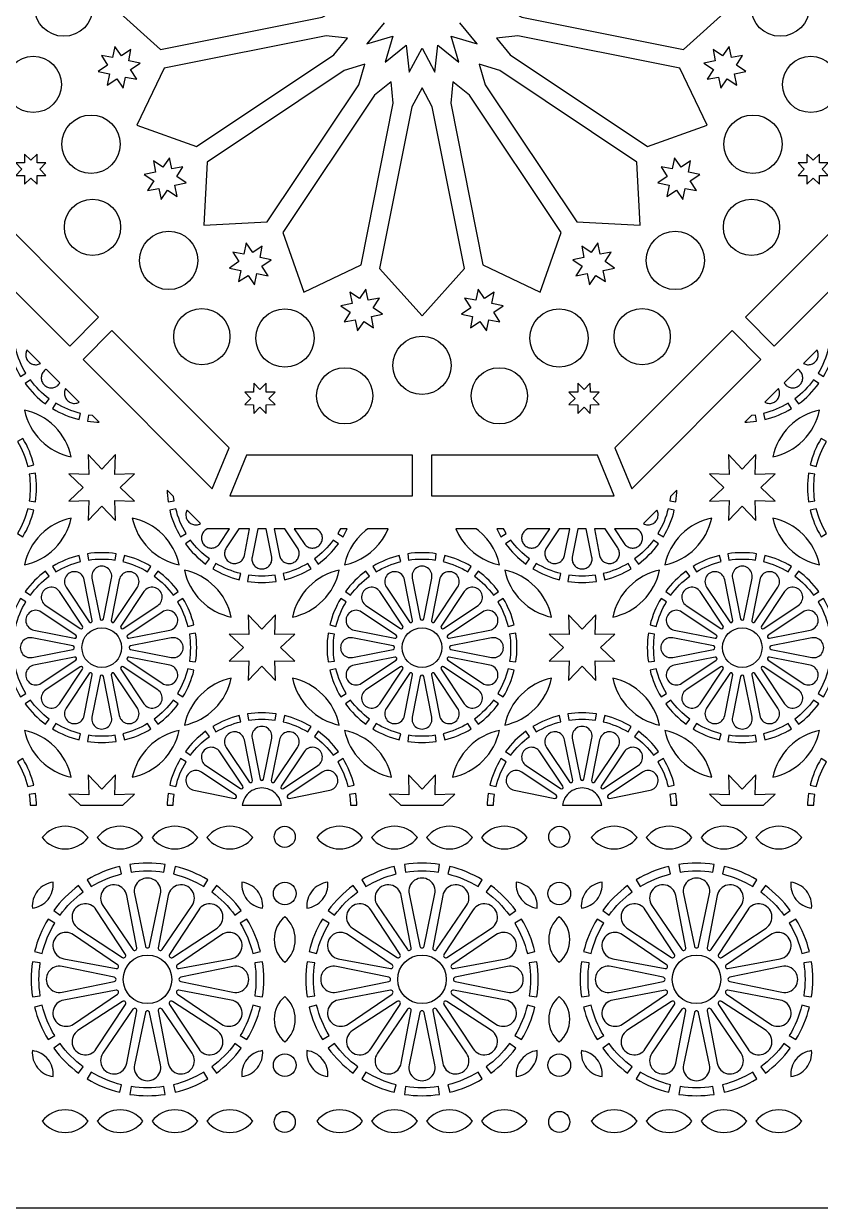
# Model space of a CAD drawing. Header units: millimetres. Extents: x 0 to 1400, y 170 to 1220.
# Drawn here: x 526 to 874, y 170 to 688 of the extents above; entities that cross this region are included whole.
import ezdxf

# ---------------------------------------------------------------- set-up
doc = ezdxf.new("R2010")
doc.units = ezdxf.units.MM
doc.layers.add('CUT', color=1, linetype='CONTINUOUS')

msp = doc.modelspace()

# ---------------------------------------------------------------- linework, layer by layer
at = {"layer": 'CUT'}
for points in [[(0, 1220), (1400.15, 1220), (1400.15, 169.85), (0, 169.85)], [(656.502, 699.387), (585.768, 713.456), (565.187, 694.925), (585.768, 676.394), (656.502, 690.463), (664.753, 694.925)], [(743.648, 690.463), (814.382, 676.394), (834.963, 694.925), (814.382, 713.456), (743.648, 699.387), (735.397, 694.925)], [(658.113, 682.372), (587.378, 668.303), (575.455, 643.306), (601.561, 634.061), (661.527, 674.129), (667.441, 681.408)], [(738.623, 674.129), (798.589, 634.061), (824.695, 643.306), (812.772, 668.303), (742.037, 682.372), (732.709, 681.408)], [(563.409, 665.741), (562.494, 660.843), (566.669, 663.563), (569.487, 659.451), (570.516, 664.328), (575.414, 663.412), (572.694, 667.588), (576.806, 670.405), (571.929, 671.435), (572.844, 676.333), (568.669, 673.613), (565.851, 677.724), (564.822, 672.848), (559.924, 673.763), (562.644, 669.588), (558.532, 666.77)], [(837.506, 669.588), (840.226, 673.763), (835.328, 672.848), (834.299, 677.724), (831.481, 673.613), (827.306, 676.333), (828.221, 671.435), (823.344, 670.405), (827.456, 667.588), (824.736, 663.412), (829.634, 664.328), (830.663, 659.451), (833.481, 663.563), (837.656, 660.843), (836.741, 665.741), (841.618, 666.77)], [(666.11, 667.269), (606.144, 627.202), (604.695, 599.545), (632.352, 600.994), (672.419, 660.96), (675.099, 669.949)], [(727.731, 660.96), (767.798, 600.994), (795.455, 599.545), (794.006, 627.202), (734.04, 667.269), (725.051, 669.949)], [(679.279, 656.377), (639.211, 596.411), (648.456, 570.305), (673.453, 582.228), (687.522, 652.963), (686.558, 662.291)], [(695.613, 651.352), (681.544, 580.618), (700.075, 560.037), (718.606, 580.618), (704.537, 651.352), (700.075, 659.603)], [(713.592, 662.291), (712.628, 652.963), (726.697, 582.228), (751.694, 570.305), (760.939, 596.411), (720.871, 656.377)], [(526.285, 621.316), (526.329, 617.506), (529.055, 620.169), (531.78, 617.506), (531.825, 621.316), (535.635, 621.361), (532.972, 624.086), (535.635, 626.811), (531.825, 626.856), (531.78, 630.666), (529.055, 628.003), (526.329, 630.666), (526.285, 626.856), (522.475, 626.811), (525.138, 624.086), (522.475, 621.361)], [(584.98, 615.663), (586.009, 610.786), (588.827, 614.898), (593.002, 612.178), (592.087, 617.076), (596.963, 618.105), (592.852, 620.923), (595.572, 625.098), (590.673, 624.183), (589.644, 629.06), (586.827, 624.948), (582.651, 627.669), (583.566, 622.77), (578.69, 621.741), (582.802, 618.923), (580.081, 614.748)], [(817.348, 618.923), (821.46, 621.741), (816.584, 622.77), (817.499, 627.669), (813.323, 624.948), (810.506, 629.06), (809.477, 624.183), (804.578, 625.098), (807.298, 620.923), (803.187, 618.105), (808.063, 617.076), (807.148, 612.178), (811.323, 614.898), (814.141, 610.786), (815.17, 615.663), (820.069, 614.748)], [(875.012, 624.086), (877.675, 626.811), (873.865, 626.856), (873.821, 630.666), (871.095, 628.003), (868.37, 630.666), (868.325, 626.856), (864.515, 626.811), (867.178, 624.086), (864.515, 621.361), (868.325, 621.316), (868.37, 617.506), (871.095, 620.169), (873.821, 617.506), (873.865, 621.316), (877.675, 621.361)], [(558.689, 559.373), (507.407, 610.655), (489.557, 603.261), (546.067, 546.751)], [(892.743, 610.655), (841.461, 559.373), (854.083, 546.751), (910.593, 603.261)], [(624.073, 577.652), (626.891, 573.54), (627.92, 578.416), (632.819, 577.501), (630.098, 581.677), (634.21, 584.494), (629.333, 585.523), (630.248, 590.422), (626.073, 587.702), (623.255, 591.813), (622.226, 586.937), (617.328, 587.852), (620.048, 583.677), (615.936, 580.859), (620.813, 579.83), (619.898, 574.931)], [(779.337, 579.83), (784.214, 580.859), (780.102, 583.677), (782.822, 587.852), (777.924, 586.937), (776.895, 591.813), (774.077, 587.702), (769.902, 590.422), (770.817, 585.523), (765.94, 584.494), (770.052, 581.677), (767.331, 577.501), (772.23, 578.416), (773.259, 573.54), (776.077, 577.652), (780.252, 574.931)], [(674.738, 557.494), (678.913, 554.774), (677.998, 559.672), (682.874, 560.701), (678.763, 563.519), (681.483, 567.694), (676.585, 566.779), (675.555, 571.656), (672.738, 567.544), (668.562, 570.264), (669.478, 565.366), (664.601, 564.337), (668.713, 561.519), (665.993, 557.344), (670.891, 558.259), (671.92, 553.382)], [(729.259, 558.259), (734.157, 557.344), (731.437, 561.519), (735.549, 564.337), (730.672, 565.366), (731.588, 570.264), (727.412, 567.544), (724.595, 571.656), (723.565, 566.779), (718.667, 567.694), (721.387, 563.519), (717.276, 560.701), (722.152, 559.672), (721.237, 554.774), (725.412, 557.494), (728.23, 553.382)], [(615.805, 502.257), (564.523, 553.539), (551.901, 540.917), (608.411, 484.407)], [(835.627, 553.539), (784.345, 502.257), (791.739, 484.407), (848.249, 540.917)], [(527.394, 545.059), (527.272, 544.83), (527.1, 544.41), (526.974, 543.975), (526.893, 543.528), (526.859, 543.075), (526.872, 542.622), (526.932, 542.173), (527.039, 541.731), (527.19, 541.304), (527.385, 540.894), (527.622, 540.506), (527.897, 540.147), (528.209, 539.816), (528.553, 539.52), (528.926, 539.262), (529.324, 539.044), (529.742, 538.868), (530.176, 538.736), (530.621, 538.649), (531.074, 538.61), (531.527, 538.618), (531.978, 538.673), (532.419, 538.774), (532.848, 538.92), (533.306, 539.148)], [(866.844, 539.148), (867.302, 538.92), (867.731, 538.774), (868.172, 538.673), (868.623, 538.618), (869.076, 538.61), (869.529, 538.649), (869.974, 538.736), (870.408, 538.868), (870.826, 539.044), (871.224, 539.262), (871.597, 539.52), (871.941, 539.816), (872.253, 540.147), (872.528, 540.506), (872.765, 540.894), (872.96, 541.304), (873.111, 541.731), (873.218, 542.173), (873.278, 542.622), (873.291, 543.075), (873.257, 543.528), (873.176, 543.975), (873.05, 544.41), (872.878, 544.83), (872.756, 545.059)], [(535.814, 536.639), (535.569, 536.476), (535.204, 536.203), (534.871, 535.897), (534.571, 535.555), (534.307, 535.186), (534.085, 534.791), (533.904, 534.375), (533.767, 533.942), (533.676, 533.497), (533.632, 533.045), (533.634, 532.592), (533.684, 532.141), (533.78, 531.698), (533.922, 531.266), (534.108, 530.852), (534.335, 530.46), (534.602, 530.093), (534.906, 529.756), (535.243, 529.452), (535.61, 529.185), (536.002, 528.958), (536.416, 528.772), (536.848, 528.63), (537.291, 528.534), (537.742, 528.484), (538.195, 528.482), (538.647, 528.526), (539.092, 528.617), (539.525, 528.754), (539.941, 528.935), (540.336, 529.157), (540.705, 529.421), (541.047, 529.721), (541.353, 530.054), (541.626, 530.419), (541.789, 530.664)], [(858.361, 530.664), (858.524, 530.419), (858.797, 530.054), (859.103, 529.721), (859.445, 529.421), (859.814, 529.157), (860.209, 528.935), (860.625, 528.754), (861.058, 528.617), (861.503, 528.526), (861.955, 528.482), (862.408, 528.484), (862.859, 528.534), (863.302, 528.63), (863.734, 528.772), (864.148, 528.958), (864.54, 529.185), (864.907, 529.452), (865.244, 529.756), (865.548, 530.093), (865.815, 530.46), (866.042, 530.852), (866.228, 531.266), (866.37, 531.698), (866.466, 532.141), (866.516, 532.592), (866.518, 533.045), (866.474, 533.497), (866.383, 533.942), (866.246, 534.375), (866.065, 534.791), (865.843, 535.186), (865.579, 535.555), (865.279, 535.897), (864.946, 536.203), (864.581, 536.476), (864.336, 536.639)], [(629.236, 519.988), (631.961, 517.325), (632.006, 521.135), (635.816, 521.179), (633.153, 523.905), (635.816, 526.63), (632.006, 526.675), (631.961, 530.485), (629.236, 527.822), (626.511, 530.485), (626.466, 526.675), (622.656, 526.63), (625.319, 523.905), (622.656, 521.179), (626.466, 521.135), (626.511, 517.325)], [(773.684, 521.135), (777.494, 521.179), (774.831, 523.905), (777.494, 526.63), (773.684, 526.675), (773.639, 530.485), (770.914, 527.822), (768.189, 530.485), (768.144, 526.675), (764.334, 526.63), (766.997, 523.905), (764.334, 521.179), (768.144, 521.135), (768.189, 517.325), (770.914, 519.988), (773.639, 517.325)], [(544.298, 528.156), (544.07, 527.698), (543.924, 527.269), (543.823, 526.828), (543.768, 526.377), (543.76, 525.924), (543.799, 525.471), (543.886, 525.026), (544.018, 524.592), (544.194, 524.174), (544.412, 523.776), (544.67, 523.403), (544.966, 523.059), (545.297, 522.747), (545.656, 522.472), (546.044, 522.235), (546.454, 522.04), (546.881, 521.889), (547.323, 521.782), (547.772, 521.722), (548.225, 521.709), (548.678, 521.743), (549.125, 521.824), (549.56, 521.95), (549.98, 522.122), (550.209, 522.244)], [(849.941, 522.244), (850.17, 522.122), (850.59, 521.95), (851.025, 521.824), (851.472, 521.743), (851.925, 521.709), (852.378, 521.722), (852.827, 521.782), (853.269, 521.889), (853.696, 522.04), (854.106, 522.235), (854.494, 522.472), (854.853, 522.747), (855.184, 523.059), (855.48, 523.403), (855.738, 523.776), (855.956, 524.174), (856.132, 524.592), (856.264, 525.026), (856.351, 525.471), (856.39, 525.924), (856.382, 526.377), (856.327, 526.828), (856.226, 527.269), (856.08, 527.698), (855.852, 528.156)], [(556.089, 516.337), (554.232, 516.623), (553.811, 513.9), (557.955, 513.474), (558.978, 513.474)], [(841.172, 513.474), (842.195, 513.474), (846.339, 513.9), (845.918, 516.623), (844.061, 516.337)], [(545.708, 478.974), (554.357, 479.207), (554.124, 470.558), (560.075, 476.839), (566.026, 470.558), (565.793, 479.207), (574.442, 478.974), (568.161, 484.925), (574.442, 490.876), (565.793, 490.643), (566.026, 499.292), (560.075, 493.011), (554.124, 499.292), (554.357, 490.643), (545.708, 490.876), (551.989, 484.925)], [(695.95, 499.1), (623.426, 499.1), (616.033, 481.25), (695.95, 481.25)], [(776.724, 499.1), (704.2, 499.1), (704.2, 481.25), (784.117, 481.25)], [(848.161, 484.925), (854.442, 490.876), (845.793, 490.643), (846.026, 499.292), (840.075, 493.011), (834.124, 499.292), (834.357, 490.643), (825.708, 490.876), (831.989, 484.925), (825.708, 478.974), (834.357, 479.207), (834.124, 470.558), (840.075, 476.839), (846.026, 470.558), (845.793, 479.207), (854.442, 478.974)], [(588.624, 483.828), (588.624, 482.805), (589.05, 478.661), (591.773, 479.082), (591.487, 480.939)], [(808.663, 480.939), (808.377, 479.082), (811.1, 478.661), (811.526, 482.805), (811.526, 483.828)], [(597.394, 475.059), (597.272, 474.83), (597.1, 474.41), (596.974, 473.975), (596.893, 473.528), (596.859, 473.075), (596.872, 472.622), (596.932, 472.173), (597.039, 471.731), (597.19, 471.304), (597.385, 470.894), (597.622, 470.506), (597.897, 470.147), (598.209, 469.816), (598.553, 469.52), (598.926, 469.262), (599.324, 469.044), (599.742, 468.868), (600.176, 468.736), (600.621, 468.649), (601.074, 468.61), (601.527, 468.618), (601.978, 468.673), (602.419, 468.774), (602.848, 468.92), (603.306, 469.148)], [(796.844, 469.148), (797.302, 468.92), (797.731, 468.774), (798.172, 468.673), (798.623, 468.618), (799.076, 468.61), (799.529, 468.649), (799.974, 468.736), (800.408, 468.868), (800.826, 469.044), (801.224, 469.262), (801.597, 469.52), (801.941, 469.816), (802.253, 470.147), (802.528, 470.506), (802.765, 470.894), (802.96, 471.304), (803.111, 471.731), (803.218, 472.173), (803.278, 472.622), (803.291, 473.075), (803.257, 473.528), (803.176, 473.975), (803.05, 474.41), (802.878, 474.83), (802.756, 475.059)], [(606.129, 466.85), (605.569, 466.476), (605.204, 466.203), (604.871, 465.897), (604.571, 465.555), (604.307, 465.186), (604.085, 464.791), (603.904, 464.375), (603.767, 463.942), (603.676, 463.497), (603.632, 463.045), (603.634, 462.592), (603.684, 462.141), (603.78, 461.698), (603.922, 461.266), (604.108, 460.852), (604.335, 460.46), (604.602, 460.093), (604.906, 459.756), (605.243, 459.452), (605.61, 459.185), (606.002, 458.958), (606.416, 458.772), (606.848, 458.63), (607.291, 458.534), (607.742, 458.484), (608.195, 458.482), (608.647, 458.526), (609.092, 458.617), (609.525, 458.754), (609.941, 458.935), (610.336, 459.157), (610.705, 459.421), (611.047, 459.721), (611.353, 460.054), (611.626, 460.419), (615.923, 466.85)], [(620.072, 466.85), (614.494, 458.503), (614.261, 458.111), (614.071, 457.699), (613.924, 457.269), (613.823, 456.828), (613.768, 456.377), (613.76, 455.924), (613.799, 455.471), (613.886, 455.026), (614.018, 454.592), (614.194, 454.174), (614.412, 453.776), (614.67, 453.403), (614.966, 453.059), (615.297, 452.747), (615.656, 452.472), (616.044, 452.235), (616.454, 452.04), (616.881, 451.889), (617.323, 451.782), (617.772, 451.722), (618.225, 451.709), (618.678, 451.743), (619.125, 451.824), (619.56, 451.95), (619.98, 452.122), (620.381, 452.335), (620.757, 452.59), (621.104, 452.882), (621.419, 453.208), (621.699, 453.565), (621.94, 453.95), (622.14, 454.357), (622.296, 454.783), (622.409, 455.225), (624.721, 466.85)], [(628.239, 466.85), (625.792, 454.551), (625.727, 454.101), (625.708, 453.647), (625.737, 453.195), (625.812, 452.747), (625.934, 452.31), (626.1, 451.888), (626.31, 451.485), (626.559, 451.107), (626.847, 450.756), (627.17, 450.437), (627.525, 450.153), (627.906, 449.907), (628.311, 449.703), (628.735, 449.541), (629.173, 449.424), (629.622, 449.355), (630.075, 449.331), (630.528, 449.355), (630.977, 449.424), (631.415, 449.541), (631.839, 449.703), (632.244, 449.907), (632.625, 450.153), (632.98, 450.437), (633.303, 450.756), (633.591, 451.107), (633.84, 451.485), (634.05, 451.888), (634.216, 452.31), (634.338, 452.747), (634.413, 453.195), (634.442, 453.647), (634.423, 454.101), (634.358, 454.551), (631.911, 466.85)], [(635.429, 466.85), (637.741, 455.225), (637.854, 454.783), (638.01, 454.357), (638.21, 453.95), (638.451, 453.565), (638.731, 453.208), (639.046, 452.882), (639.393, 452.59), (639.769, 452.335), (640.17, 452.122), (640.59, 451.95), (641.025, 451.824), (641.472, 451.743), (641.925, 451.709), (642.378, 451.722), (642.827, 451.782), (643.269, 451.889), (643.696, 452.04), (644.106, 452.235), (644.494, 452.472), (644.853, 452.747), (645.184, 453.059), (645.48, 453.403), (645.738, 453.776), (645.956, 454.174), (646.132, 454.592), (646.264, 455.026), (646.351, 455.471), (646.39, 455.924), (646.382, 456.377), (646.327, 456.828), (646.226, 457.269), (646.079, 457.699), (645.889, 458.111), (645.656, 458.503), (640.078, 466.85)], [(644.227, 466.85), (648.524, 460.419), (648.797, 460.054), (649.103, 459.721), (649.445, 459.421), (649.814, 459.157), (650.209, 458.935), (650.625, 458.754), (651.058, 458.617), (651.503, 458.526), (651.955, 458.482), (652.408, 458.484), (652.859, 458.534), (653.302, 458.63), (653.734, 458.772), (654.148, 458.958), (654.54, 459.185), (654.907, 459.452), (655.244, 459.756), (655.548, 460.093), (655.815, 460.46), (656.042, 460.852), (656.228, 461.266), (656.37, 461.698), (656.466, 462.141), (656.516, 462.592), (656.518, 463.045), (656.474, 463.497), (656.383, 463.942), (656.246, 464.375), (656.065, 464.791), (655.843, 465.186), (655.579, 465.555), (655.279, 465.897), (654.946, 466.203), (654.581, 466.476), (654.021, 466.85)], [(664.381, 466.85), (664.215, 466.499), (663.225, 464.869), (665.58, 463.438), (667.422, 466.85)], [(676.339, 466.85), (675.33, 466.099), (673.424, 464.371), (671.697, 462.466), (670.161, 460.402), (668.833, 458.2), (667.725, 455.879), (666.848, 453.462), (666.24, 451.09), (668.612, 451.698), (671.029, 452.575), (673.35, 453.683), (675.552, 455.011), (677.616, 456.547), (679.521, 458.274), (681.249, 460.18), (682.784, 462.243), (684.112, 464.444), (685.239, 466.85)], [(714.911, 466.85), (716.038, 464.444), (717.366, 462.243), (718.901, 460.18), (720.629, 458.274), (722.534, 456.547), (724.598, 455.011), (726.8, 453.683), (729.121, 452.575), (731.538, 451.698), (733.91, 451.09), (733.302, 453.462), (732.425, 455.879), (731.317, 458.2), (729.989, 460.402), (728.453, 462.466), (726.726, 464.371), (724.82, 466.099), (723.811, 466.85)], [(732.728, 466.85), (734.57, 463.438), (736.925, 464.869), (735.935, 466.499), (735.769, 466.85)], [(746.129, 466.85), (745.569, 466.476), (745.204, 466.203), (744.871, 465.897), (744.571, 465.555), (744.307, 465.186), (744.085, 464.791), (743.904, 464.375), (743.767, 463.942), (743.676, 463.497), (743.632, 463.045), (743.634, 462.592), (743.684, 462.141), (743.78, 461.698), (743.922, 461.266), (744.108, 460.852), (744.335, 460.46), (744.602, 460.093), (744.906, 459.756), (745.243, 459.452), (745.61, 459.185), (746.002, 458.958), (746.416, 458.772), (746.848, 458.63), (747.291, 458.534), (747.742, 458.484), (748.195, 458.482), (748.647, 458.526), (749.092, 458.617), (749.525, 458.754), (749.941, 458.935), (750.336, 459.157), (750.705, 459.421), (751.047, 459.721), (751.353, 460.054), (751.626, 460.419), (755.923, 466.85)], [(760.072, 466.85), (754.494, 458.503), (754.261, 458.111), (754.071, 457.699), (753.924, 457.269), (753.823, 456.828), (753.768, 456.377), (753.76, 455.924), (753.799, 455.471), (753.886, 455.026), (754.018, 454.592), (754.194, 454.174), (754.412, 453.776), (754.67, 453.403), (754.966, 453.059), (755.297, 452.747), (755.656, 452.472), (756.044, 452.235), (756.454, 452.04), (756.881, 451.889), (757.323, 451.782), (757.772, 451.722), (758.225, 451.709), (758.678, 451.743), (759.125, 451.824), (759.56, 451.95), (759.98, 452.122), (760.381, 452.335), (760.757, 452.59), (761.104, 452.882), (761.419, 453.208), (761.699, 453.565), (761.94, 453.95), (762.14, 454.357), (762.296, 454.783), (762.409, 455.225), (764.721, 466.85)], [(768.239, 466.85), (765.792, 454.551), (765.727, 454.101), (765.708, 453.647), (765.737, 453.195), (765.812, 452.747), (765.934, 452.31), (766.1, 451.888), (766.31, 451.485), (766.559, 451.107), (766.847, 450.756), (767.17, 450.437), (767.525, 450.153), (767.906, 449.907), (768.311, 449.703), (768.735, 449.541), (769.173, 449.424), (769.622, 449.355), (770.075, 449.331), (770.528, 449.355), (770.977, 449.424), (771.415, 449.541), (771.839, 449.703), (772.244, 449.907), (772.625, 450.153), (772.98, 450.437), (773.303, 450.756), (773.591, 451.107), (773.84, 451.485), (774.05, 451.888), (774.216, 452.31), (774.338, 452.747), (774.413, 453.195), (774.442, 453.647), (774.423, 454.101), (774.358, 454.551), (771.911, 466.85)], [(775.429, 466.85), (777.741, 455.225), (777.854, 454.783), (778.01, 454.357), (778.21, 453.95), (778.451, 453.565), (778.731, 453.208), (779.046, 452.882), (779.393, 452.59), (779.769, 452.335), (780.17, 452.122), (780.59, 451.95), (781.025, 451.824), (781.472, 451.743), (781.925, 451.709), (782.378, 451.722), (782.827, 451.782), (783.269, 451.889), (783.696, 452.04), (784.106, 452.235), (784.494, 452.472), (784.853, 452.747), (785.184, 453.059), (785.48, 453.403), (785.738, 453.776), (785.956, 454.174), (786.132, 454.592), (786.264, 455.026), (786.351, 455.471), (786.39, 455.924), (786.382, 456.377), (786.327, 456.828), (786.226, 457.269), (786.079, 457.699), (785.889, 458.111), (785.656, 458.503), (780.078, 466.85)], [(784.227, 466.85), (788.524, 460.419), (788.797, 460.054), (789.103, 459.721), (789.445, 459.421), (789.814, 459.157), (790.209, 458.935), (790.625, 458.754), (791.058, 458.617), (791.503, 458.526), (791.955, 458.482), (792.408, 458.484), (792.859, 458.534), (793.302, 458.63), (793.734, 458.772), (794.148, 458.958), (794.54, 459.185), (794.907, 459.452), (795.244, 459.756), (795.548, 460.093), (795.815, 460.46), (796.042, 460.852), (796.228, 461.266), (796.37, 461.698), (796.466, 462.141), (796.516, 462.592), (796.518, 463.045), (796.474, 463.497), (796.383, 463.942), (796.246, 464.375), (796.065, 464.791), (795.843, 465.186), (795.579, 465.555), (795.279, 465.897), (794.946, 466.203), (794.581, 466.476), (794.021, 466.85)], [(615.708, 408.974), (624.357, 409.207), (624.124, 400.558), (630.075, 406.839), (636.026, 400.558), (635.793, 409.207), (644.442, 408.974), (638.161, 414.925), (644.442, 420.876), (635.793, 420.643), (636.026, 429.292), (630.075, 423.011), (624.124, 429.292), (624.357, 420.643), (615.708, 420.876), (621.989, 414.925)], [(778.161, 414.925), (784.442, 420.876), (775.793, 420.643), (776.026, 429.292), (770.075, 423.011), (764.124, 429.292), (764.357, 420.643), (755.708, 420.876), (761.989, 414.925), (755.708, 408.974), (764.357, 409.207), (764.124, 400.558), (770.075, 406.839), (776.026, 400.558), (775.793, 409.207), (784.442, 408.974)], [(569.296, 346), (574.442, 350.876), (565.793, 350.643), (566.026, 359.292), (560.075, 353.011), (554.124, 359.292), (554.357, 350.643), (545.708, 350.876), (550.854, 346)], [(709.296, 346), (714.442, 350.876), (705.793, 350.643), (706.026, 359.292), (700.075, 353.011), (694.124, 359.292), (694.357, 350.643), (685.708, 350.876), (690.854, 346)], [(849.296, 346), (854.442, 350.876), (845.793, 350.643), (846.026, 359.292), (840.075, 353.011), (834.124, 359.292), (834.357, 350.643), (825.708, 350.876), (830.854, 346)], [(638.657, 346), (638.543, 346.724), (638.308, 347.6), (637.983, 348.446), (637.572, 349.253), (637.078, 350.013), (636.508, 350.718), (635.868, 351.358), (635.163, 351.928), (634.403, 352.422), (633.596, 352.833), (632.75, 353.158), (631.874, 353.393), (630.98, 353.534), (630.075, 353.582), (629.17, 353.534), (628.276, 353.393), (627.4, 353.158), (626.554, 352.833), (625.747, 352.422), (624.987, 351.928), (624.282, 351.358), (623.642, 350.718), (623.072, 350.013), (622.578, 349.253), (622.167, 348.446), (621.842, 347.6), (621.607, 346.724), (621.493, 346)], [(778.657, 346), (778.543, 346.724), (778.308, 347.6), (777.983, 348.446), (777.572, 349.253), (777.078, 350.013), (776.508, 350.718), (775.868, 351.358), (775.163, 351.928), (774.403, 352.422), (773.596, 352.833), (772.75, 353.158), (771.874, 353.393), (770.98, 353.534), (770.075, 353.582), (769.17, 353.534), (768.276, 353.393), (767.4, 353.158), (766.554, 352.833), (765.747, 352.422), (764.987, 351.928), (764.282, 351.358), (763.642, 350.718), (763.072, 350.013), (762.578, 349.253), (762.167, 348.446), (761.842, 347.6), (761.607, 346.724), (761.493, 346)], [(531.526, 346), (531.526, 347.045), (531.1, 351.189), (528.377, 350.768), (528.668, 348.884), (528.815, 346)], [(591.335, 346), (591.482, 348.884), (591.773, 350.768), (589.05, 351.189), (588.624, 347.045), (588.624, 346)], [(671.526, 346), (671.526, 347.045), (671.1, 351.189), (668.377, 350.768), (668.668, 348.884), (668.815, 346)], [(731.335, 346), (731.482, 348.884), (731.773, 350.768), (729.05, 351.189), (728.624, 347.045), (728.624, 346)], [(811.526, 346), (811.526, 347.045), (811.1, 351.189), (808.377, 350.768), (808.668, 348.884), (808.815, 346)], [(871.335, 346), (871.482, 348.884), (871.773, 350.768), (869.05, 351.189), (868.624, 347.045), (868.624, 346)]]:
    msp.add_lwpolyline(points, close=True, dxfattribs=at)
msp.add_lwpolyline([(683.466, 688.045), (675.966, 678.816), (687.363, 682.213), (683.966, 670.816), (693.195, 678.316), (694.419, 666.486), (700.075, 676.948), (705.731, 666.486), (706.955, 678.316), (716.184, 670.816), (712.787, 682.213), (724.184, 678.816), (716.684, 688.045)], dxfattribs=at)
for points in [[(519.772, 545.012, 0.0759046), (524.566, 533.436), (526.925, 534.869, -0.0758398), (522.453, 545.666)], [(877.697, 545.666, -0.0758398), (873.225, 534.869), (875.584, 533.436, 0.0759046), (880.378, 545.012)], [(526.633, 530.343, 0.0759044), (535.493, 521.483), (537.123, 523.71, -0.0758399), (528.86, 531.973)], [(871.29, 531.973, -0.0758399), (863.027, 523.71), (864.657, 521.483, 0.0759044), (873.517, 530.343)], [(533.424, 505.479, 0.1456685), (546.712, 498.288, 0.1456685), (539.521, 511.576, 0.1456685), (526.233, 518.767, 0.1456685)], [(538.586, 519.416, 0.0759046), (550.162, 514.622), (550.816, 517.303, -0.0758398), (540.019, 521.775)], [(860.131, 521.775, -0.0758398), (849.334, 517.303), (849.988, 514.622, 0.0759046), (861.564, 519.416)], [(873.917, 518.767, 0.1456685), (860.629, 511.576, 0.1456685), (853.438, 498.288, 0.1456685), (866.726, 505.479, 0.1456685)], [(530.378, 494.838, 0.0759046), (525.584, 506.414), (523.225, 504.981, -0.0758398), (527.697, 494.184)], [(872.453, 494.184, -0.0758398), (876.925, 504.981), (874.566, 506.414, 0.0759046), (869.772, 494.838)], [(531.104, 478.661, 0.0759046), (531.104, 491.189), (528.377, 490.768, -0.0758397), (528.377, 479.082)], [(871.773, 479.082, -0.0758397), (871.773, 490.768), (869.046, 491.189, 0.0759046), (869.046, 478.661)], [(525.584, 463.436, 0.0759046), (530.378, 475.012), (527.697, 475.666, -0.0758398), (523.225, 464.869)], [(539.521, 458.274, 0.1456685), (546.712, 471.562, 0.1456685), (533.424, 464.371, 0.1456685), (526.233, 451.083, 0.1456685)], [(586.726, 464.371, 0.1456685), (573.438, 471.562, 0.1456685), (580.629, 458.274, 0.1456685), (593.917, 451.083, 0.1456685)], [(589.772, 475.012, 0.0759046), (594.566, 463.436), (596.925, 464.869, -0.0758398), (592.453, 475.666)], [(807.697, 475.666, -0.0758398), (803.225, 464.869), (805.584, 463.436, 0.0759046), (810.378, 475.012)], [(806.233, 451.083, 0.1456685), (819.521, 458.274, 0.1456685), (826.712, 471.562, 0.1456685), (813.424, 464.371, 0.1456685)], [(873.917, 451.083, 0.1456685), (866.726, 464.371, 0.1456685), (853.438, 471.562, 0.1456685), (860.629, 458.274, 0.1456685)], [(876.925, 464.869, -0.0758398), (872.453, 475.666), (869.772, 475.012, 0.0759046), (874.566, 463.436)], [(596.633, 460.343, 0.0759044), (605.493, 451.483), (607.123, 453.71, -0.0758399), (598.86, 461.973)], [(654.657, 451.483, 0.0759044), (663.517, 460.343), (661.29, 461.973, -0.0758399), (653.027, 453.71)], [(747.123, 453.71, -0.0758399), (738.86, 461.973), (736.633, 460.343, 0.0759044), (745.493, 451.483)], [(801.29, 461.973, -0.0758399), (793.027, 453.71), (794.657, 451.483, 0.0759044), (803.517, 460.343)], [(566.339, 455.954, 0.0759046), (553.811, 455.954), (554.232, 453.227, -0.0758397), (565.918, 453.227)], [(694.232, 453.227, -0.0758397), (705.918, 453.227), (706.339, 455.954, 0.0759046), (693.811, 455.954)], [(834.232, 453.227, -0.0758397), (845.918, 453.227), (846.339, 455.954, 0.0759046), (833.811, 455.954)], [(550.162, 455.228, 0.0759046), (538.586, 450.434), (540.019, 448.075, -0.0758398), (550.816, 452.547)], [(560.817, 427.498), (564.358, 445.301, 1.2185037), (555.792, 445.301), (559.333, 427.498, 0.8206783)], [(581.564, 450.434, 0.0759046), (569.988, 455.228), (569.334, 452.547, -0.0758398), (580.131, 448.075)], [(608.586, 449.416, 0.0759046), (620.162, 444.622), (620.816, 447.303, -0.0758398), (610.019, 451.775)], [(639.988, 444.622, 0.0759046), (651.564, 449.416), (650.131, 451.775, -0.0758398), (639.334, 447.303)], [(690.162, 455.228, 0.0759046), (678.586, 450.434), (680.019, 448.075, -0.0758398), (690.816, 452.547)], [(700.817, 427.498), (704.358, 445.301, 1.2185037), (695.792, 445.301), (699.333, 427.498, 0.8206783)], [(709.334, 452.547, -0.0758398), (720.131, 448.075), (721.564, 450.434, 0.0759046), (709.988, 455.228)], [(760.816, 447.303, -0.0758398), (750.019, 451.775), (748.586, 449.416, 0.0759046), (760.162, 444.622)], [(790.131, 451.775, -0.0758398), (779.334, 447.303), (779.988, 444.622, 0.0759046), (791.564, 449.416)], [(820.019, 448.075, -0.0758398), (830.816, 452.547), (830.162, 455.228, 0.0759046), (818.586, 450.434)], [(840.817, 427.498), (844.358, 445.301, 1.2185037), (835.792, 445.301), (839.333, 427.498, 0.8206783)], [(849.334, 452.547, -0.0758398), (860.131, 448.075), (861.564, 450.434, 0.0759046), (849.988, 455.228)], [(535.493, 448.367, 0.0759044), (526.633, 439.507), (528.86, 437.877, -0.0758399), (537.123, 446.14)], [(555.949, 426.824), (552.408, 444.627, 1.2185033), (544.493, 441.349), (554.578, 426.257, 0.8206798)], [(565.572, 426.257), (575.657, 441.349, 1.2185033), (567.742, 444.627), (564.201, 426.824, 0.8206798)], [(593.517, 439.507, 0.0759044), (584.657, 448.367), (583.027, 446.14, -0.0758399), (591.29, 437.877)], [(603.424, 435.479, 0.1456685), (616.712, 428.288, 0.1456685), (609.521, 441.576, 0.1456685), (596.233, 448.767, 0.1456685)], [(623.811, 443.896, 0.0759046), (636.339, 443.896), (635.918, 446.623, -0.0758397), (624.232, 446.623)], [(650.629, 441.576, 0.1456685), (643.438, 428.288, 0.1456685), (656.726, 435.479, 0.1456685), (663.917, 448.767, 0.1456685)], [(675.493, 448.367, 0.0759044), (666.633, 439.507), (668.86, 437.877, -0.0758399), (677.123, 446.14)], [(695.949, 426.824), (692.408, 444.627, 1.2185033), (684.493, 441.349), (694.578, 426.257, 0.8206798)], [(705.572, 426.257), (715.657, 441.349, 1.2185033), (707.742, 444.627), (704.201, 426.824, 0.8206798)], [(723.027, 446.14, -0.0758399), (731.29, 437.877), (733.517, 439.507, 0.0759044), (724.657, 448.367)], [(736.233, 448.767, 0.1456685), (743.424, 435.479, 0.1456685), (756.712, 428.288, 0.1456685), (749.521, 441.576, 0.1456685)], [(775.918, 446.623, -0.0758397), (764.232, 446.623), (763.811, 443.896, 0.0759046), (776.339, 443.896)], [(803.917, 448.767, 0.1456685), (790.629, 441.576, 0.1456685), (783.438, 428.288, 0.1456685), (796.726, 435.479, 0.1456685)], [(808.86, 437.877, -0.0758399), (817.123, 446.14), (815.493, 448.367, 0.0759044), (806.633, 439.507)], [(835.949, 426.824), (832.408, 444.627, 1.2185033), (824.493, 441.349), (834.578, 426.257, 0.8206798)], [(845.572, 426.257), (855.657, 441.349, 1.2185033), (847.742, 444.627), (844.201, 426.824, 0.8206798)], [(863.027, 446.14, -0.0758399), (871.29, 437.877), (873.517, 439.507, 0.0759044), (864.657, 448.367)], [(551.71, 424.34), (541.625, 439.432, 1.2185039), (535.568, 433.375), (550.66, 423.29, 0.8206772)], [(569.49, 423.29), (584.582, 433.375, 1.2185039), (578.525, 439.432), (568.44, 424.34, 0.8206772)], [(691.71, 424.34), (681.625, 439.432, 1.2185039), (675.568, 433.375), (690.66, 423.29, 0.8206772)], [(709.49, 423.29), (724.582, 433.375, 1.2185039), (718.525, 439.432), (708.44, 424.34, 0.8206772)], [(831.71, 424.34), (821.625, 439.432, 1.2185039), (815.568, 433.375), (830.66, 423.29, 0.8206772)], [(849.49, 423.29), (864.582, 433.375, 1.2185039), (858.525, 439.432), (848.44, 424.34, 0.8206772)], [(524.566, 436.414, 0.0759046), (519.772, 424.838), (522.453, 424.184, -0.0758398), (526.925, 434.981)], [(600.378, 424.838, 0.0759046), (595.584, 436.414), (593.225, 434.981, -0.0758398), (597.697, 424.184)], [(664.566, 436.414, 0.0759046), (659.772, 424.838), (662.453, 424.184, -0.0758398), (666.925, 434.981)], [(733.225, 434.981, -0.0758398), (737.697, 424.184), (740.378, 424.838, 0.0759046), (735.584, 436.414)], [(802.453, 424.184, -0.0758398), (806.925, 434.981), (804.566, 436.414, 0.0759046), (799.772, 424.838)], [(873.225, 434.981, -0.0758398), (877.697, 424.184), (880.378, 424.838, 0.0759046), (875.584, 436.414)], [(548.743, 420.422), (533.651, 430.507, 1.2185033), (530.373, 422.592), (548.176, 419.051, 0.8206798)], [(571.974, 419.051), (589.777, 422.592, 1.2185033), (586.499, 430.507), (571.407, 420.422, 0.8206798)], [(688.743, 420.422), (673.651, 430.507, 1.2185033), (670.373, 422.592), (688.176, 419.051, 0.8206798)], [(711.974, 419.051), (729.777, 422.592, 1.2185033), (726.499, 430.507), (711.407, 420.422, 0.8206798)], [(828.743, 420.422), (813.651, 430.507, 1.2185033), (810.373, 422.592), (828.176, 419.051, 0.8206798)], [(851.974, 419.051), (869.777, 422.592, 1.2185033), (866.499, 430.507), (851.407, 420.422, 0.8206798)], [(601.104, 408.661, 0.0759046), (601.104, 421.189), (598.377, 420.768, -0.0758397), (598.377, 409.082)], [(659.046, 421.189, 0.0759046), (659.046, 408.661), (661.773, 409.082, -0.0758397), (661.773, 420.768)], [(738.377, 420.768, -0.0758397), (738.377, 409.082), (741.104, 408.661, 0.0759046), (741.104, 421.189)], [(801.773, 409.082, -0.0758397), (801.773, 420.768), (799.046, 421.189, 0.0759046), (799.046, 408.661)], [(547.502, 415.667), (529.699, 419.208, 1.2185037), (529.699, 410.642), (547.502, 414.183, 0.8206783)], [(572.648, 414.183), (590.451, 410.642, 1.2185037), (590.451, 419.208), (572.648, 415.667, 0.8206783)], [(687.502, 415.667), (669.699, 419.208, 1.2185037), (669.699, 410.642), (687.502, 414.183, 0.8206783)], [(712.648, 414.183), (730.451, 410.642, 1.2185037), (730.451, 419.208), (712.648, 415.667, 0.8206783)], [(827.502, 415.667), (809.699, 419.208, 1.2185037), (809.699, 410.642), (827.502, 414.183, 0.8206783)], [(852.648, 414.183), (870.451, 410.642, 1.2185037), (870.451, 419.208), (852.648, 415.667, 0.8206783)], [(548.176, 410.799), (530.373, 407.258, 1.2185033), (533.651, 399.343), (548.743, 409.428, 0.8206798)], [(571.407, 409.428), (586.499, 399.343, 1.2185033), (589.777, 407.258), (571.974, 410.799, 0.8206798)], [(688.176, 410.799), (670.373, 407.258, 1.2185033), (673.651, 399.343), (688.743, 409.428, 0.8206798)], [(711.407, 409.428), (726.499, 399.343, 1.2185033), (729.777, 407.258), (711.974, 410.799, 0.8206798)], [(828.176, 410.799), (810.373, 407.258, 1.2185033), (813.651, 399.343), (828.743, 409.428, 0.8206798)], [(851.407, 409.428), (866.499, 399.343, 1.2185033), (869.777, 407.258), (851.974, 410.799, 0.8206798)], [(519.772, 405.012, 0.0759046), (524.566, 393.436), (526.925, 394.869, -0.0758398), (522.453, 405.666)], [(550.66, 406.56), (535.568, 396.475, 1.2185039), (541.625, 390.418), (551.71, 405.51, 0.8206772)], [(554.578, 403.593), (544.493, 388.501, 1.2185033), (552.408, 385.223), (555.949, 403.026, 0.8206798)], [(564.201, 403.026), (567.742, 385.223, 1.2185033), (575.657, 388.501), (565.572, 403.593, 0.8206798)], [(568.44, 405.51), (578.525, 390.418, 1.2185039), (584.582, 396.475), (569.49, 406.56, 0.8206772)], [(595.584, 393.436, 0.0759046), (600.378, 405.012), (597.697, 405.666, -0.0758398), (593.225, 394.869)], [(659.772, 405.012, 0.0759046), (664.566, 393.436), (666.925, 394.869, -0.0758398), (662.453, 405.666)], [(690.66, 406.56), (675.568, 396.475, 1.2185039), (681.625, 390.418), (691.71, 405.51, 0.8206772)], [(694.578, 403.593), (684.493, 388.501, 1.2185033), (692.408, 385.223), (695.949, 403.026, 0.8206798)], [(704.201, 403.026), (707.742, 385.223, 1.2185033), (715.657, 388.501), (705.572, 403.593, 0.8206798)], [(708.44, 405.51), (718.525, 390.418, 1.2185039), (724.582, 396.475), (709.49, 406.56, 0.8206772)], [(737.697, 405.666, -0.0758398), (733.225, 394.869), (735.584, 393.436, 0.0759046), (740.378, 405.012)], [(806.925, 394.869, -0.0758398), (802.453, 405.666), (799.772, 405.012, 0.0759046), (804.566, 393.436)], [(830.66, 406.56), (815.568, 396.475, 1.2185039), (821.625, 390.418), (831.71, 405.51, 0.8206772)], [(834.578, 403.593), (824.493, 388.501, 1.2185033), (832.408, 385.223), (835.949, 403.026, 0.8206798)], [(844.201, 403.026), (847.742, 385.223, 1.2185033), (855.657, 388.501), (845.572, 403.593, 0.8206798)], [(848.44, 405.51), (858.525, 390.418, 1.2185039), (864.582, 396.475), (849.49, 406.56, 0.8206772)], [(877.697, 405.666, -0.0758398), (873.225, 394.869), (875.584, 393.436, 0.0759046), (880.378, 405.012)], [(559.333, 402.352), (555.792, 384.549, 1.2185037), (564.358, 384.549), (560.817, 402.352, 0.8206783)], [(609.521, 388.274, 0.1456685), (616.712, 401.562, 0.1456685), (603.424, 394.371, 0.1456685), (596.233, 381.083, 0.1456685)], [(656.726, 394.371, 0.1456685), (643.438, 401.562, 0.1456685), (650.629, 388.274, 0.1456685), (663.917, 381.083, 0.1456685)], [(699.333, 402.352), (695.792, 384.549, 1.2185037), (704.358, 384.549), (700.817, 402.352, 0.8206783)], [(736.233, 381.083, 0.1456685), (749.521, 388.274, 0.1456685), (756.712, 401.562, 0.1456685), (743.424, 394.371, 0.1456685)], [(803.917, 381.083, 0.1456685), (796.726, 394.371, 0.1456685), (783.438, 401.562, 0.1456685), (790.629, 388.274, 0.1456685)], [(839.333, 402.352), (835.792, 384.549, 1.2185037), (844.358, 384.549), (840.817, 402.352, 0.8206783)], [(526.633, 390.343, 0.0759044), (535.493, 381.483), (537.123, 383.71, -0.0758399), (528.86, 391.973)], [(584.657, 381.483, 0.0759044), (593.517, 390.343), (591.29, 391.973, -0.0758399), (583.027, 383.71)], [(666.633, 390.343, 0.0759044), (675.493, 381.483), (677.123, 383.71, -0.0758399), (668.86, 391.973)], [(731.29, 391.973, -0.0758399), (723.027, 383.71), (724.657, 381.483, 0.0759044), (733.517, 390.343)], [(817.123, 383.71, -0.0758399), (808.86, 391.973), (806.633, 390.343, 0.0759044), (815.493, 381.483)], [(871.29, 391.973, -0.0758399), (863.027, 383.71), (864.657, 381.483, 0.0759044), (873.517, 390.343)], [(620.162, 385.228, 0.0759046), (608.586, 380.434), (610.019, 378.075, -0.0758398), (620.816, 382.547)], [(636.339, 385.954, 0.0759046), (623.811, 385.954), (624.232, 383.227, -0.0758397), (635.918, 383.227)], [(651.564, 380.434, 0.0759046), (639.988, 385.228), (639.334, 382.547, -0.0758398), (650.131, 378.075)], [(750.019, 378.075, -0.0758398), (760.816, 382.547), (760.162, 385.228, 0.0759046), (748.586, 380.434)], [(764.232, 383.227, -0.0758397), (775.918, 383.227), (776.339, 385.954, 0.0759046), (763.811, 385.954)], [(779.334, 382.547, -0.0758398), (790.131, 378.075), (791.564, 380.434, 0.0759046), (779.988, 385.228)], [(533.424, 365.479, 0.1456685), (546.712, 358.288, 0.1456685), (539.521, 371.576, 0.1456685), (526.233, 378.767, 0.1456685)], [(538.586, 379.416, 0.0759046), (550.162, 374.622), (550.816, 377.303, -0.0758398), (540.019, 381.775)], [(569.988, 374.622, 0.0759046), (581.564, 379.416), (580.131, 381.775, -0.0758398), (569.334, 377.303)], [(580.629, 371.576, 0.1456685), (573.438, 358.288, 0.1456685), (586.726, 365.479, 0.1456685), (593.917, 378.767, 0.1456685)], [(605.493, 378.367, 0.0759044), (596.633, 369.507), (598.86, 367.877, -0.0758399), (607.123, 376.14)], [(625.949, 356.824), (622.408, 374.627, 1.2185033), (614.493, 371.349), (624.578, 356.257, 0.8206798)], [(630.817, 357.498), (634.358, 375.301, 1.2185037), (625.792, 375.301), (629.333, 357.498, 0.8206783)], [(635.572, 356.257), (645.657, 371.349, 1.2185033), (637.742, 374.627), (634.201, 356.824, 0.8206798)], [(663.517, 369.507, 0.0759044), (654.657, 378.367), (653.027, 376.14, -0.0758399), (661.29, 367.877)], [(673.424, 365.479, 0.1456685), (686.712, 358.288, 0.1456685), (679.521, 371.576, 0.1456685), (666.233, 378.767, 0.1456685)], [(678.586, 379.416, 0.0759046), (690.162, 374.622), (690.816, 377.303, -0.0758398), (680.019, 381.775)], [(720.131, 381.775, -0.0758398), (709.334, 377.303), (709.988, 374.622, 0.0759046), (721.564, 379.416)], [(733.917, 378.767, 0.1456685), (720.629, 371.576, 0.1456685), (713.438, 358.288, 0.1456685), (726.726, 365.479, 0.1456685)], [(738.86, 367.877, -0.0758399), (747.123, 376.14), (745.493, 378.367, 0.0759044), (736.633, 369.507)], [(765.949, 356.824), (762.408, 374.627, 1.2185033), (754.493, 371.349), (764.578, 356.257, 0.8206798)], [(770.817, 357.498), (774.358, 375.301, 1.2185037), (765.792, 375.301), (769.333, 357.498, 0.8206783)], [(775.572, 356.257), (785.657, 371.349, 1.2185033), (777.742, 374.627), (774.201, 356.824, 0.8206798)], [(793.027, 376.14, -0.0758399), (801.29, 367.877), (803.517, 369.507, 0.0759044), (794.657, 378.367)], [(806.233, 378.767, 0.1456685), (813.424, 365.479, 0.1456685), (826.712, 358.288, 0.1456685), (819.521, 371.576, 0.1456685)], [(830.816, 377.303, -0.0758398), (820.019, 381.775), (818.586, 379.416, 0.0759046), (830.162, 374.622)], [(860.131, 381.775, -0.0758398), (849.334, 377.303), (849.988, 374.622, 0.0759046), (861.564, 379.416)], [(873.917, 378.767, 0.1456685), (860.629, 371.576, 0.1456685), (853.438, 358.288, 0.1456685), (866.726, 365.479, 0.1456685)], [(553.811, 373.896, 0.0759046), (566.339, 373.896), (565.918, 376.623, -0.0758397), (554.232, 376.623)], [(705.918, 376.623, -0.0758397), (694.232, 376.623), (693.811, 373.896, 0.0759046), (706.339, 373.896)], [(845.918, 376.623, -0.0758397), (834.232, 376.623), (833.811, 373.896, 0.0759046), (846.339, 373.896)], [(621.71, 354.34), (611.625, 369.432, 1.2185039), (605.568, 363.375), (620.66, 353.29, 0.8206772)], [(639.49, 353.29), (654.582, 363.375, 1.2185039), (648.525, 369.432), (638.44, 354.34, 0.8206772)], [(761.71, 354.34), (751.625, 369.432, 1.2185039), (745.568, 363.375), (760.66, 353.29, 0.8206772)], [(779.49, 353.29), (794.582, 363.375, 1.2185039), (788.525, 369.432), (778.44, 354.34, 0.8206772)], [(530.378, 354.838, 0.0759046), (525.584, 366.414), (523.225, 364.981, -0.0758398), (527.697, 354.184)], [(594.566, 366.414, 0.0759046), (589.772, 354.838), (592.453, 354.184, -0.0758398), (596.925, 364.981)], [(670.378, 354.838, 0.0759046), (665.584, 366.414), (663.225, 364.981, -0.0758398), (667.697, 354.184)], [(732.453, 354.184, -0.0758398), (736.925, 364.981), (734.566, 366.414, 0.0759046), (729.772, 354.838)], [(803.225, 364.981, -0.0758398), (807.697, 354.184), (810.378, 354.838, 0.0759046), (805.584, 366.414)], [(872.453, 354.184, -0.0758398), (876.925, 364.981), (874.566, 366.414, 0.0759046), (869.772, 354.838)], [(618.743, 350.422), (603.651, 360.507, 1.2185033), (600.373, 352.592), (618.176, 349.051, 0.8206798)], [(641.974, 349.051), (659.777, 352.592, 1.2185033), (656.499, 360.507), (641.407, 350.422, 0.8206798)], [(758.743, 350.422), (743.651, 360.507, 1.2185033), (740.373, 352.592), (758.176, 349.051, 0.8206798)], [(781.974, 349.051), (799.777, 352.592, 1.2185033), (796.499, 360.507), (781.407, 350.422, 0.8206798)], [(544.075, 336.85, 0.2338316), (534.069, 331.9, 0.2338316), (544.075, 326.95, 0.2338316), (554.081, 331.9, 0.2338316)], [(568.075, 336.85, 0.2338316), (558.069, 331.9, 0.2338316), (568.075, 326.95, 0.2338316), (578.081, 331.9, 0.2338316)], [(592.075, 336.85, 0.2338316), (582.069, 331.9, 0.2338316), (592.075, 326.95, 0.2338316), (602.081, 331.9, 0.2338316)], [(616.075, 336.85, 0.2338316), (606.069, 331.9, 0.2338316), (616.075, 326.95, 0.2338316), (626.081, 331.9, 0.2338316)], [(664.075, 336.85, 0.2338316), (654.069, 331.9, 0.2338316), (664.075, 326.95, 0.2338316), (674.081, 331.9, 0.2338316)], [(688.075, 336.85, 0.2338316), (678.069, 331.9, 0.2338316), (688.075, 326.95, 0.2338316), (698.081, 331.9, 0.2338316)], [(702.069, 331.9, 0.2338316), (712.075, 326.95, 0.2338316), (722.081, 331.9, 0.2338316), (712.075, 336.85, 0.2338316)], [(726.069, 331.9, 0.2338316), (736.075, 326.95, 0.2338316), (746.081, 331.9, 0.2338316), (736.075, 336.85, 0.2338316)], [(774.069, 331.9, 0.2338316), (784.075, 326.95, 0.2338316), (794.081, 331.9, 0.2338316), (784.075, 336.85, 0.2338316)], [(798.069, 331.9, 0.2338316), (808.075, 326.95, 0.2338316), (818.081, 331.9, 0.2338316), (808.075, 336.85, 0.2338316)], [(822.069, 331.9, 0.2338316), (832.075, 326.95, 0.2338316), (842.081, 331.9, 0.2338316), (832.075, 336.85, 0.2338316)], [(846.069, 331.9, 0.2338316), (856.075, 326.95, 0.2338316), (866.081, 331.9, 0.2338316), (856.075, 336.85, 0.2338316)], [(567.947, 319.302, 0.0760714), (553.736, 313.416), (555.509, 310.498, -0.076018), (568.756, 315.985)], [(587.766, 320.185, 0.0760714), (572.384, 320.185), (572.906, 316.811, -0.0760181), (587.244, 316.811)], [(606.414, 313.416, 0.0760714), (592.203, 319.302), (591.394, 315.985, -0.076018), (604.641, 310.498)], [(687.947, 319.302, 0.0760714), (673.736, 313.416), (675.509, 310.498, -0.076018), (688.756, 315.985)], [(692.906, 316.811, -0.0760181), (707.244, 316.811), (707.766, 320.185, 0.0760714), (692.384, 320.185)], [(711.394, 315.985, -0.076018), (724.641, 310.498), (726.414, 313.416, 0.0760714), (712.203, 319.302)], [(795.509, 310.498, -0.076018), (808.756, 315.985), (807.947, 319.302, 0.0760714), (793.736, 313.416)], [(812.906, 316.811, -0.0760181), (827.244, 316.811), (827.766, 320.185, 0.0760714), (812.384, 320.185)], [(831.394, 315.985, -0.076018), (844.641, 310.498), (846.414, 313.416, 0.0760714), (832.203, 319.302)], [(536.592, 304.886, 0.1947317), (538.851, 312.388, 0.1947318), (532.008, 308.57, 0.1947317), (529.749, 301.068, 0.1947318)], [(549.975, 310.902, 0.0760714), (539.098, 300.025), (541.852, 298.009, -0.0760181), (551.991, 308.148)], [(575.372, 283.693), (571.027, 306.57, 1.2293118), (560.561, 302.234), (573.665, 282.986, 0.8134636)], [(580.999, 284.444), (585.739, 307.243, 1.229312), (574.411, 307.243), (579.151, 284.444, 0.8134626)], [(586.485, 282.986), (599.589, 302.234, 1.2293118), (589.123, 306.57), (584.778, 283.693, 0.8134636)], [(621.052, 300.025, 0.0760714), (610.175, 310.902), (608.159, 308.148, -0.0760181), (618.298, 298.009)], [(623.558, 304.886, 0.1947318), (630.401, 301.068, 0.1947317), (628.142, 308.57, 0.1947318), (621.299, 312.388, 0.1947317)], [(656.592, 304.886, 0.1947317), (658.851, 312.388, 0.1947318), (652.008, 308.57, 0.1947317), (649.749, 301.068, 0.1947318)], [(669.975, 310.902, 0.0760714), (659.098, 300.025), (661.852, 298.009, -0.0760181), (671.991, 308.148)], [(695.372, 283.693), (691.027, 306.57, 1.2293118), (680.561, 302.234), (693.665, 282.986, 0.8134636)], [(700.999, 284.444), (705.739, 307.243, 1.229312), (694.411, 307.243), (699.151, 284.444, 0.8134626)], [(706.485, 282.986), (719.589, 302.234, 1.2293118), (709.123, 306.57), (704.778, 283.693, 0.8134636)], [(728.159, 308.148, -0.0760181), (738.298, 298.009), (741.052, 300.025, 0.0760714), (730.175, 310.902)], [(750.401, 301.068, 0.1947317), (748.142, 308.57, 0.1947318), (741.299, 312.388, 0.1947317), (743.558, 304.886, 0.1947318)], [(778.851, 312.388, 0.1947318), (772.008, 308.57, 0.1947317), (769.749, 301.068, 0.1947318), (776.592, 304.886, 0.1947317)], [(781.852, 298.009, -0.0760181), (791.991, 308.148), (789.975, 310.902, 0.0760714), (779.098, 300.025)], [(815.372, 283.693), (811.027, 306.57, 1.2293118), (800.561, 302.234), (813.665, 282.986, 0.8134636)], [(820.999, 284.444), (825.739, 307.243, 1.229312), (814.411, 307.243), (819.151, 284.444, 0.8134626)], [(826.485, 282.986), (839.589, 302.234, 1.2293118), (829.123, 306.57), (824.778, 283.693, 0.8134636)], [(848.159, 308.148, -0.0760181), (858.298, 298.009), (861.052, 300.025, 0.0760714), (850.175, 310.902)], [(870.401, 301.068, 0.1947317), (868.142, 308.57, 0.1947318), (861.299, 312.388, 0.1947317), (863.558, 304.886, 0.1947318)], [(570.461, 280.845), (557.692, 300.318, 1.2293119), (549.682, 292.308), (569.155, 279.539, 0.8134633)], [(590.995, 279.539), (610.468, 292.308, 1.2293119), (602.458, 300.318), (589.689, 280.845, 0.8134633)], [(690.461, 280.845), (677.692, 300.318, 1.2293119), (669.682, 292.308), (689.155, 279.539, 0.8134633)], [(710.995, 279.539), (730.468, 292.308, 1.2293119), (722.458, 300.318), (709.689, 280.845, 0.8134633)], [(810.461, 280.845), (797.692, 300.318, 1.2293119), (789.682, 292.308), (809.155, 279.539, 0.8134633)], [(830.995, 279.539), (850.468, 292.308, 1.2293119), (842.458, 300.318), (829.689, 280.845, 0.8134633)], [(536.584, 296.264, 0.0760714), (530.698, 282.053), (534.015, 281.244, -0.076018), (539.502, 294.491)], [(629.452, 282.053, 0.0760714), (623.566, 296.264), (620.648, 294.491, -0.076018), (626.135, 281.244)], [(635.46, 287.345, 0.2205825), (640.075, 277.393, 0.2205825), (644.69, 287.345, 0.2205825), (640.075, 297.297, 0.2205825)], [(656.584, 296.264, 0.0760714), (650.698, 282.053), (654.015, 281.244, -0.076018), (659.502, 294.491)], [(740.648, 294.491, -0.076018), (746.135, 281.244), (749.452, 282.053, 0.0760714), (743.566, 296.264)], [(760.075, 297.297, 0.2205825), (755.46, 287.345, 0.2205825), (760.075, 277.393, 0.2205825), (764.69, 287.345, 0.2205825)], [(774.015, 281.244, -0.076018), (779.502, 294.491), (776.584, 296.264, 0.0760714), (770.698, 282.053)], [(860.648, 294.491, -0.076018), (866.135, 281.244), (869.452, 282.053, 0.0760714), (863.566, 296.264)], [(567.014, 276.335), (547.766, 289.439, 1.2293118), (543.43, 278.973), (566.307, 274.628, 0.8134636)], [(593.843, 274.628), (616.72, 278.973, 1.2293118), (612.384, 289.439), (593.136, 276.335, 0.8134636)], [(687.014, 276.335), (667.766, 289.439, 1.2293118), (663.43, 278.973), (686.307, 274.628, 0.8134636)], [(713.843, 274.628), (736.72, 278.973, 1.2293118), (732.384, 289.439), (713.136, 276.335, 0.8134636)], [(807.014, 276.335), (787.766, 289.439, 1.2293118), (783.43, 278.973), (806.307, 274.628, 0.8134636)], [(833.843, 274.628), (856.72, 278.973, 1.2293118), (852.384, 289.439), (833.136, 276.335, 0.8134636)], [(529.815, 277.616, 0.0760714), (529.815, 262.234), (533.189, 262.756, -0.0760181), (533.189, 277.094)], [(565.556, 270.849), (542.757, 275.589, 1.229312), (542.757, 264.261), (565.556, 269.001, 0.8134626)], [(594.594, 269.001), (617.393, 264.261, 1.229312), (617.393, 275.589), (594.594, 270.849, 0.8134626)], [(630.335, 262.234, 0.0760714), (630.335, 277.616), (626.961, 277.094, -0.0760181), (626.961, 262.756)], [(649.815, 277.616, 0.0760714), (649.815, 262.234), (653.189, 262.756, -0.0760181), (653.189, 277.094)], [(685.556, 270.849), (662.757, 275.589, 1.229312), (662.757, 264.261), (685.556, 269.001, 0.8134626)], [(714.594, 269.001), (737.393, 264.261, 1.229312), (737.393, 275.589), (714.594, 270.849, 0.8134626)], [(746.961, 277.094, -0.0760181), (746.961, 262.756), (750.335, 262.234, 0.0760714), (750.335, 277.616)], [(773.189, 262.756, -0.0760181), (773.189, 277.094), (769.815, 277.616, 0.0760714), (769.815, 262.234)], [(805.556, 270.849), (782.757, 275.589, 1.229312), (782.757, 264.261), (805.556, 269.001, 0.8134626)], [(834.594, 269.001), (857.393, 264.261, 1.229312), (857.393, 275.589), (834.594, 270.849, 0.8134626)], [(866.961, 277.094, -0.0760181), (866.961, 262.756), (870.335, 262.234, 0.0760714), (870.335, 277.616)], [(566.307, 265.222), (543.43, 260.877, 1.2293118), (547.766, 250.411), (567.014, 263.515, 0.8134636)], [(593.136, 263.515), (612.384, 250.411, 1.2293118), (616.72, 260.877), (593.843, 265.222, 0.8134636)], [(686.307, 265.222), (663.43, 260.877, 1.2293118), (667.766, 250.411), (687.014, 263.515, 0.8134636)], [(713.136, 263.515), (732.384, 250.411, 1.2293118), (736.72, 260.877), (713.843, 265.222, 0.8134636)], [(806.307, 265.222), (783.43, 260.877, 1.2293118), (787.766, 250.411), (807.014, 263.515, 0.8134636)], [(833.136, 263.515), (852.384, 250.411, 1.2293118), (856.72, 260.877), (833.843, 265.222, 0.8134636)], [(569.155, 260.311), (549.682, 247.542, 1.2293119), (557.692, 239.532), (570.461, 259.005, 0.8134633)], [(589.689, 259.005), (602.458, 239.532, 1.2293119), (610.468, 247.542), (590.995, 260.311, 0.8134633)], [(635.46, 252.505, 0.2205825), (640.075, 242.553, 0.2205825), (644.69, 252.505, 0.2205825), (640.075, 262.457, 0.2205825)], [(689.155, 260.311), (669.682, 247.542, 1.2293119), (677.692, 239.532), (690.461, 259.005, 0.8134633)], [(709.689, 259.005), (722.458, 239.532, 1.2293119), (730.468, 247.542), (710.995, 260.311, 0.8134633)], [(760.075, 262.457, 0.2205825), (755.46, 252.505, 0.2205825), (760.075, 242.553, 0.2205825), (764.69, 252.505, 0.2205825)], [(809.155, 260.311), (789.682, 247.542, 1.2293119), (797.692, 239.532), (810.461, 259.005, 0.8134633)], [(829.689, 259.005), (842.458, 239.532, 1.2293119), (850.468, 247.542), (830.995, 260.311, 0.8134633)], [(530.698, 257.797, 0.0760714), (536.584, 243.586), (539.502, 245.359, -0.076018), (534.015, 258.606)], [(573.665, 256.864), (560.561, 237.616, 1.2293118), (571.027, 233.28), (575.372, 256.157, 0.8134636)], [(579.151, 255.406), (574.411, 232.607, 1.229312), (585.739, 232.607), (580.999, 255.406, 0.8134626)], [(584.778, 256.157), (589.123, 233.28, 1.2293118), (599.589, 237.616), (586.485, 256.864, 0.8134636)], [(623.566, 243.586, 0.0760714), (629.452, 257.797), (626.135, 258.606, -0.076018), (620.648, 245.359)], [(650.698, 257.797, 0.0760714), (656.584, 243.586), (659.502, 245.359, -0.076018), (654.015, 258.606)], [(693.665, 256.864), (680.561, 237.616, 1.2293118), (691.027, 233.28), (695.372, 256.157, 0.8134636)], [(699.151, 255.406), (694.411, 232.607, 1.229312), (705.739, 232.607), (700.999, 255.406, 0.8134626)], [(704.778, 256.157), (709.123, 233.28, 1.2293118), (719.589, 237.616), (706.485, 256.864, 0.8134636)], [(746.135, 258.606, -0.076018), (740.648, 245.359), (743.566, 243.586, 0.0760714), (749.452, 257.797)], [(779.502, 245.359, -0.076018), (774.015, 258.606), (770.698, 257.797, 0.0760714), (776.584, 243.586)], [(813.665, 256.864), (800.561, 237.616, 1.2293118), (811.027, 233.28), (815.372, 256.157, 0.8134636)], [(819.151, 255.406), (814.411, 232.607, 1.229312), (825.739, 232.607), (820.999, 255.406, 0.8134626)], [(824.778, 256.157), (829.123, 233.28, 1.2293118), (839.589, 237.616), (826.485, 256.864, 0.8134636)], [(866.135, 258.606, -0.076018), (860.648, 245.359), (863.566, 243.586, 0.0760714), (869.452, 257.797)], [(536.592, 234.964, 0.1947318), (529.749, 238.782, 0.1947317), (532.008, 231.28, 0.1947318), (538.851, 227.462, 0.1947317)], [(539.098, 239.825, 0.0760714), (549.975, 228.948), (551.991, 231.702, -0.0760181), (541.852, 241.841)], [(610.175, 228.948, 0.0760714), (621.052, 239.825), (618.298, 241.841, -0.0760181), (608.159, 231.702)], [(623.558, 234.964, 0.1947317), (621.299, 227.462, 0.1947318), (628.142, 231.28, 0.1947317), (630.401, 238.782, 0.1947318)], [(656.592, 234.964, 0.1947318), (649.749, 238.782, 0.1947317), (652.008, 231.28, 0.1947318), (658.851, 227.462, 0.1947317)], [(659.098, 239.825, 0.0760714), (669.975, 228.948), (671.991, 231.702, -0.0760181), (661.852, 241.841)], [(738.298, 241.841, -0.0760181), (728.159, 231.702), (730.175, 228.948, 0.0760714), (741.052, 239.825)], [(741.299, 227.462, 0.1947318), (748.142, 231.28, 0.1947317), (750.401, 238.782, 0.1947318), (743.558, 234.964, 0.1947317)], [(769.749, 238.782, 0.1947317), (772.008, 231.28, 0.1947318), (778.851, 227.462, 0.1947317), (776.592, 234.964, 0.1947318)], [(791.991, 231.702, -0.0760181), (781.852, 241.841), (779.098, 239.825, 0.0760714), (789.975, 228.948)], [(858.298, 241.841, -0.0760181), (848.159, 231.702), (850.175, 228.948, 0.0760714), (861.052, 239.825)], [(861.299, 227.462, 0.1947318), (868.142, 231.28, 0.1947317), (870.401, 238.782, 0.1947318), (863.558, 234.964, 0.1947317)], [(553.736, 226.434, 0.0760714), (567.947, 220.548), (568.756, 223.865, -0.076018), (555.509, 229.352)], [(592.203, 220.548, 0.0760714), (606.414, 226.434), (604.641, 229.352, -0.076018), (591.394, 223.865)], [(673.736, 226.434, 0.0760714), (687.947, 220.548), (688.756, 223.865, -0.076018), (675.509, 229.352)], [(724.641, 229.352, -0.076018), (711.394, 223.865), (712.203, 220.548, 0.0760714), (726.414, 226.434)], [(808.756, 223.865, -0.076018), (795.509, 229.352), (793.736, 226.434, 0.0760714), (807.947, 220.548)], [(844.641, 229.352, -0.076018), (831.394, 223.865), (832.203, 220.548, 0.0760714), (846.414, 226.434)], [(572.384, 219.665, 0.0760714), (587.766, 219.665), (587.244, 223.039, -0.0760181), (572.906, 223.039)], [(707.244, 223.039, -0.0760181), (692.906, 223.039), (692.384, 219.665, 0.0760714), (707.766, 219.665)], [(827.244, 223.039, -0.0760181), (812.906, 223.039), (812.384, 219.665, 0.0760714), (827.766, 219.665)], [(544.075, 212.9, 0.2338316), (534.069, 207.95, 0.2338316), (544.075, 203, 0.2338316), (554.081, 207.95, 0.2338316)], [(568.075, 212.9, 0.2338316), (558.069, 207.95, 0.2338316), (568.075, 203, 0.2338316), (578.081, 207.95, 0.2338316)], [(592.075, 212.9, 0.2338316), (582.069, 207.95, 0.2338316), (592.075, 203, 0.2338316), (602.081, 207.95, 0.2338316)], [(616.075, 212.9, 0.2338316), (606.069, 207.95, 0.2338316), (616.075, 203, 0.2338316), (626.081, 207.95, 0.2338316)], [(664.075, 212.9, 0.2338316), (654.069, 207.95, 0.2338316), (664.075, 203, 0.2338316), (674.081, 207.95, 0.2338316)], [(688.075, 212.9, 0.2338316), (678.069, 207.95, 0.2338316), (688.075, 203, 0.2338316), (698.081, 207.95, 0.2338316)], [(702.069, 207.95, 0.2338316), (712.075, 203, 0.2338316), (722.081, 207.95, 0.2338316), (712.075, 212.9, 0.2338316)], [(726.069, 207.95, 0.2338316), (736.075, 203, 0.2338316), (746.081, 207.95, 0.2338316), (736.075, 212.9, 0.2338316)], [(774.069, 207.95, 0.2338316), (784.075, 203, 0.2338316), (794.081, 207.95, 0.2338316), (784.075, 212.9, 0.2338316)], [(798.069, 207.95, 0.2338316), (808.075, 203, 0.2338316), (818.081, 207.95, 0.2338316), (808.075, 212.9, 0.2338316)], [(822.069, 207.95, 0.2338316), (832.075, 203, 0.2338316), (842.081, 207.95, 0.2338316), (832.075, 212.9, 0.2338316)], [(846.069, 207.95, 0.2338316), (856.075, 203, 0.2338316), (866.081, 207.95, 0.2338316), (856.075, 212.9, 0.2338316)]]:
    msp.add_lwpolyline(points, format="xyb", close=True, dxfattribs=at)
for centre, radius in [((543.475, 694.925), 12.75), ((856.675, 694.925), 12.75), ((530.154, 661.126), 12.3), ((869.996, 661.126), 12.3), ((555.395, 634.997), 12.75), ((844.755, 634.997), 12.75), ((556.023, 598.672), 12.3), ((844.127, 598.672), 12.3), ((589.342, 584.192), 12.75), ((810.808, 584.192), 12.75), ((603.822, 550.873), 12.3), ((640.147, 550.245), 12.75), ((760.003, 550.245), 12.75), ((796.328, 550.873), 12.3), ((700.075, 538.325), 12.75), ((666.276, 525.004), 12.3), ((733.874, 525.004), 12.3), ((560.075, 414.925), 8.657), ((700.075, 414.925), 8.657), ((840.075, 414.925), 8.657), ((640.075, 332.235), 4.615), ((760.075, 332.235), 4.615), ((640.075, 307.445), 4.95), ((760.075, 307.445), 4.95), ((580.075, 269.925), 10.618), ((700.075, 269.925), 10.618), ((820.075, 269.925), 10.618), ((640.075, 232.405), 4.95), ((760.075, 232.405), 4.95), ((640.075, 207.615), 4.615), ((760.075, 207.615), 4.615)]:
    msp.add_circle(centre, radius, dxfattribs=at)

doc.saveas('drawing.dxf')
